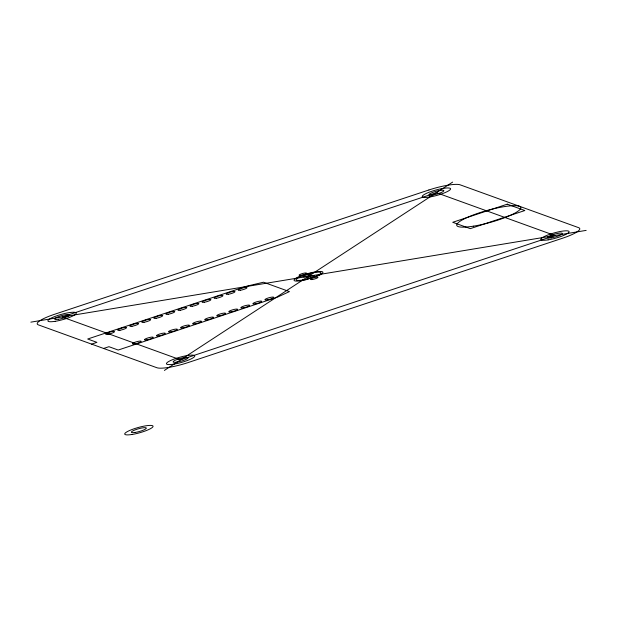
<?xml version="1.0" encoding="UTF-8"?>
<svg xmlns="http://www.w3.org/2000/svg" width="617" height="617" viewBox="0 0 617 617"><rect width="100%" height="100%" fill="white"/><g stroke="black" fill="none" stroke-linecap="round" stroke-linejoin="round"><path stroke-width="0.93" d="M164.377 370.439L452.623 182.108M91.609 344.124L96.931 342.358L87.676 339.011L246.746 286.195L263.498 282.216L289.435 291.602L277.264 297.232L118.202 350.047L108.947 346.7L103.625 348.466M30.85 322.151L586.15 230.388M428.9 189.982L54.574 314.277A25.798 4.789 -15.6 0 0 38.362 324.866L156.872 367.724A25.798 4.789 -15.6 0 0 188.1 362.565L562.426 238.27A25.798 4.789 -15.6 0 0 578.638 227.673L460.128 184.822A25.798 4.789 -15.6 0 0 428.9 189.982M436.412 192.697L62.078 316.991L180.588 359.85L554.922 235.547L436.412 192.697M507.274 204.173L452.716 222.29L470.293 228.645L524.851 210.528L507.274 204.173M319.228 275.313L305.284 279.948A14.962 2.776 -15.6 0 1 295.173 278.745A14.962 2.776 -15.6 0 1 316.205 271.765A14.962 2.776 -15.6 0 1 319.228 275.313M132.053 434.468A14.708 2.73 -15.6 0 0 153.07 426.278A14.708 2.73 -15.6 0 0 131.544 429.702A14.708 2.73 -15.6 0 0 132.053 434.468M135.293 432.424A7.743 1.435 -15.6 0 0 146.352 428.113A7.743 1.435 -15.6 0 0 135.023 429.91A7.743 1.435 -15.6 0 0 135.293 432.424M473.324 226.177A33.279 6.178 -15.6 0 0 520.871 207.644A33.279 6.178 -15.6 0 0 472.152 215.402A33.279 6.178 -15.6 0 0 473.324 226.177M173.763 364.161A14.708 2.73 -15.6 0 0 194.771 355.978A14.708 2.73 -15.6 0 0 173.246 359.402A14.708 2.73 -15.6 0 0 173.763 364.161M176.994 362.117A7.743 1.435 -15.6 0 0 188.054 357.806A7.743 1.435 -15.6 0 0 176.724 359.611A7.743 1.435 -15.6 0 0 176.994 362.117M548.089 239.866A14.708 2.73 -15.6 0 0 569.098 231.676A14.708 2.73 -15.6 0 0 547.572 235.108A14.708 2.73 -15.6 0 0 548.089 239.866M551.32 237.823A7.743 1.435 -15.6 0 0 562.38 233.511A7.743 1.435 -15.6 0 0 551.05 235.316A7.743 1.435 -15.6 0 0 551.32 237.823M429.579 197.016A14.708 2.73 -15.6 0 0 450.587 188.825A14.708 2.73 -15.6 0 0 429.062 192.249A14.708 2.73 -15.6 0 0 429.579 197.016M432.81 194.972A7.743 1.435 -15.6 0 0 443.87 190.661A7.743 1.435 -15.6 0 0 432.54 192.465A7.743 1.435 -15.6 0 0 432.81 194.972M55.252 321.31A14.708 2.73 -15.6 0 0 76.261 313.12A14.708 2.73 -15.6 0 0 54.736 316.544A14.708 2.73 -15.6 0 0 55.252 321.31M58.484 319.267A7.743 1.435 -15.6 0 0 69.544 314.955A7.743 1.435 -15.6 0 0 58.214 316.76A7.743 1.435 -15.6 0 0 58.484 319.267M302.507 280.056A12.903 2.399 -15.6 0 0 320.94 272.876A12.903 2.399 -15.6 0 0 302.052 275.884A12.903 2.399 -15.6 0 0 302.507 280.056M300.973 275.344A3.887 0.725 -15.6 0 0 306.526 273.177A3.887 0.725 -15.6 0 0 300.834 274.087A3.887 0.725 -15.6 0 0 300.973 275.344M304.783 276.724A3.887 0.725 -15.6 0 0 310.343 274.557A3.887 0.725 -15.6 0 0 304.651 275.467A3.887 0.725 -15.6 0 0 304.783 276.724M308.6 278.105A3.887 0.725 -15.6 0 0 314.161 275.938A3.887 0.725 -15.6 0 0 308.461 276.84A3.887 0.725 -15.6 0 0 308.6 278.105M312.418 279.486A3.887 0.725 -15.6 0 0 317.971 277.318A3.887 0.725 -15.6 0 0 312.279 278.221A3.887 0.725 -15.6 0 0 312.418 279.486M240.499 290.229A4.589 0.848 -15.6 0 0 247.047 287.676A4.589 0.848 -15.6 0 0 240.337 288.741A4.589 0.848 -15.6 0 0 240.499 290.229M228.444 294.232A4.589 0.848 -15.6 0 0 235 291.679A4.589 0.848 -15.6 0 0 228.282 292.743A4.589 0.848 -15.6 0 0 228.444 294.232M216.397 298.235A4.589 0.848 -15.6 0 0 222.953 295.674A4.589 0.848 -15.6 0 0 216.235 296.746A4.589 0.848 -15.6 0 0 216.397 298.235M204.343 302.23A4.589 0.848 -15.6 0 0 210.898 299.677A4.589 0.848 -15.6 0 0 204.181 300.749A4.589 0.848 -15.6 0 0 204.343 302.23M192.296 306.233A4.589 0.848 -15.6 0 0 198.851 303.68A4.589 0.848 -15.6 0 0 192.134 304.752A4.589 0.848 -15.6 0 0 192.296 306.233M180.241 310.235A4.589 0.848 -15.6 0 0 186.797 307.682A4.589 0.848 -15.6 0 0 180.079 308.747A4.589 0.848 -15.6 0 0 180.241 310.235M168.194 314.238A4.589 0.848 -15.6 0 0 174.75 311.685A4.589 0.848 -15.6 0 0 168.032 312.75A4.589 0.848 -15.6 0 0 168.194 314.238M156.14 318.241A4.589 0.848 -15.6 0 0 162.695 315.688A4.589 0.848 -15.6 0 0 155.978 316.752A4.589 0.848 -15.6 0 0 156.14 318.241M144.093 322.244A4.589 0.848 -15.6 0 0 150.648 319.683A4.589 0.848 -15.6 0 0 143.931 320.755A4.589 0.848 -15.6 0 0 144.093 322.244M132.038 326.239A4.589 0.848 -15.6 0 0 138.594 323.686A4.589 0.848 -15.6 0 0 131.884 324.758A4.589 0.848 -15.6 0 0 132.038 326.239M119.991 330.242A4.589 0.848 -15.6 0 0 126.547 327.689A4.589 0.848 -15.6 0 0 119.829 328.761A4.589 0.848 -15.6 0 0 119.991 330.242M107.936 334.244A4.589 0.848 -15.6 0 0 114.492 331.691A4.589 0.848 -15.6 0 0 107.782 332.756A4.589 0.848 -15.6 0 0 107.936 334.244M146.699 339.898A4.589 0.848 -15.6 0 0 153.247 337.345A4.589 0.848 -15.6 0 0 146.537 338.417A4.589 0.848 -15.6 0 0 146.699 339.898M158.746 335.903A4.589 0.848 -15.6 0 0 165.302 333.342A4.589 0.848 -15.6 0 0 158.584 334.414A4.589 0.848 -15.6 0 0 158.746 335.903M170.801 331.9A4.589 0.848 -15.6 0 0 177.349 329.339A4.589 0.848 -15.6 0 0 170.639 330.411A4.589 0.848 -15.6 0 0 170.801 331.9M182.848 327.897A4.589 0.848 -15.6 0 0 189.404 325.344A4.589 0.848 -15.6 0 0 182.686 326.408A4.589 0.848 -15.6 0 0 182.848 327.897M194.903 323.894A4.589 0.848 -15.6 0 0 201.45 321.341A4.589 0.848 -15.6 0 0 194.741 322.406A4.589 0.848 -15.6 0 0 194.903 323.894M206.95 319.891A4.589 0.848 -15.6 0 0 213.505 317.339A4.589 0.848 -15.6 0 0 206.788 318.411A4.589 0.848 -15.6 0 0 206.95 319.891M218.996 315.889A4.589 0.848 -15.6 0 0 225.552 313.336A4.589 0.848 -15.6 0 0 218.842 314.408A4.589 0.848 -15.6 0 0 218.996 315.889M231.051 311.893A4.589 0.848 -15.6 0 0 237.607 309.333A4.589 0.848 -15.6 0 0 230.889 310.405A4.589 0.848 -15.6 0 0 231.051 311.893M243.098 307.891A4.589 0.848 -15.6 0 0 249.654 305.338A4.589 0.848 -15.6 0 0 242.944 306.402A4.589 0.848 -15.6 0 0 243.098 307.891M255.153 303.888A4.589 0.848 -15.6 0 0 261.708 301.335A4.589 0.848 -15.6 0 0 254.991 302.399A4.589 0.848 -15.6 0 0 255.153 303.888M267.2 299.885A4.589 0.848 -15.6 0 0 273.755 297.332A4.589 0.848 -15.6 0 0 267.038 298.397A4.589 0.848 -15.6 0 0 267.2 299.885M134.645 343.9A4.589 0.848 -15.6 0 0 141.2 341.348A4.589 0.848 -15.6 0 0 134.483 342.42A4.589 0.848 -15.6 0 0 134.645 343.9"/></g></svg>
